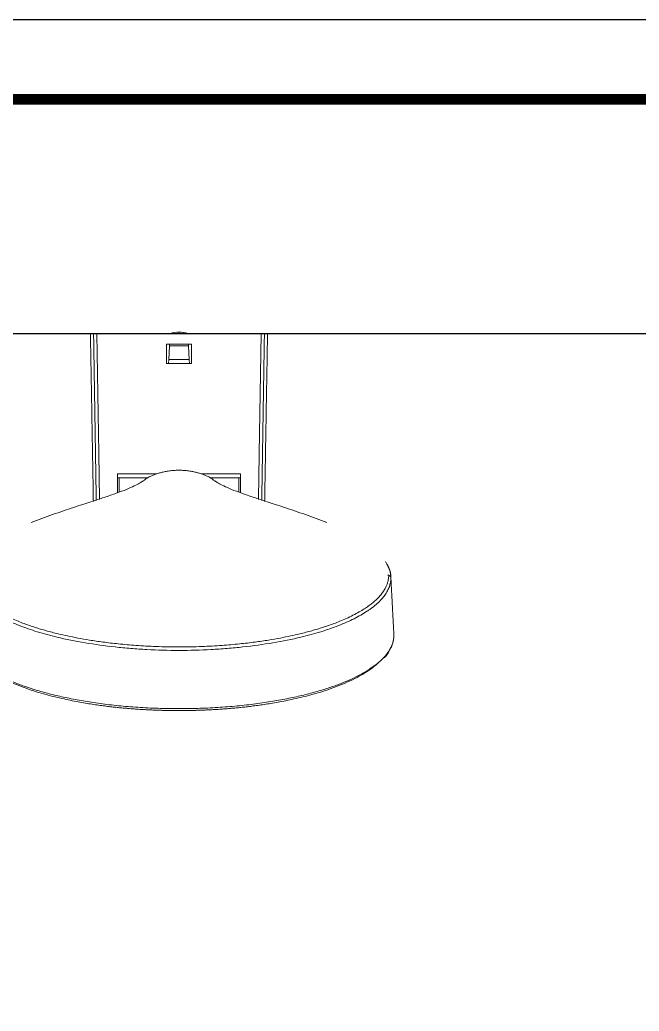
# Model space of a CAD drawing. Extents: x 3349 to 5808, y -3 to 827.
# Drawn here: x 3829.3 to 3979.1, y 587 to 826.8 of the extents above; entities that cross this region are included whole.
import ezdxf

# ---------------------------------------------------------------- set-up
doc = ezdxf.new("R2010")
doc.units = 0
doc.header["$LTSCALE"] = 4
doc.header["$MEASUREMENT"] = 0
doc.layers.get('0').update_dxf_attribs({"linetype": 'CONTINUOUS'})
doc.layers.add('1', color=7, linetype='CONTINUOUS')

msp = doc.modelspace()

# ---------------------------------------------------------------- linework, layer by layer
at = {"ltscale": 0.5}
msp.add_line((3487.98, 750.91), (4147.11, 750.91), dxfattribs=at)
msp.add_lwpolyline([(3349.17, 0), (4477.57, 0), (4477.57, 826.8), (3349.17, 826.8)], close=True, dxfattribs=at)
at = {"color": 5, "linetype": 'ByBlock', "lineweight": 200, "const_width": 2.6}
msp.add_lwpolyline([(3367.31, 35.4), (4459.31, 35.4), (4459.31, 807.6), (3367.31, 807.6)], close=True, dxfattribs=at)
at = {"layer": '1', "color": 7, "linetype": 'Continuous', "lineweight": 18}
for p, q in [((3887.63, 750.91), (3847.94, 750.91)), ((3848.4, 721.95), (3847.94, 750.91)), ((3865.66, 750.95), (3865.54, 750.91)), ((3887.63, 750.91), (3887.17, 721.87)), ((3864.79, 743.66), (3864.79, 748.36)), ((3870.79, 748.36), (3864.79, 748.36)), ((3865.45, 747.97), (3865.47, 748.36)), ((3870.11, 748.36), (3870.12, 747.97)), ((3870.79, 748.36), (3870.79, 743.66)), ((3865.32, 744.69), (3865.45, 747.97)), ((3870.12, 747.97), (3865.45, 747.97)), ((3870.25, 744.69), (3870.12, 747.97)), ((3864.79, 743.66), (3870.79, 743.66)), ((3865.28, 743.66), (3865.32, 744.69)), ((3870.25, 744.69), (3865.32, 744.69)), ((3870.25, 744.69), (3870.29, 743.66)), ((3848.58, 710.82), (3848.4, 721.95)), ((3887.17, 721.87), (3887, 710.82)), ((3852.89, 712.5), (3852.89, 716.98)), ((3882.69, 716.98), (3882.69, 712.5)), ((3852.89, 716), (3860.1, 716)), ((3875.47, 716), (3882.69, 716))]:
    msp.add_line(p, q, dxfattribs=at)
at = {"layer": '1', "color": 7, "linetype": 'Continuous', "lineweight": 13}
msp.add_line((3867.79, 751.27), (3867.79, 751.28), dxfattribs=at)
at = {"layer": '1', "color": 7, "linetype": 'Continuous', "lineweight": 18}
for start_param, end_param in [(4.927903, 5.252419), (4.603386, 4.927903)]:
    msp.add_ellipse((3867.79, 744.28), major_axis=(-6.84, 1.5), ratio=1, start_param=start_param, end_param=end_param, dxfattribs=at)
at = {"layer": '1', "color": 7, "linetype": 'Continuous', "lineweight": 13}
for centre, major_axis, ratio, start_param, end_param in [((3867.79, 744.27), (-6.84, 1.5), 1, 4.927903, 5.249376), ((3867.79, 744.27), (-6.84, 1.5), 1, 4.606429, 4.927903), ((3867.79, 700.77), (0, 50.5), 0.000005, 0.000024, 0.119243)]:
    msp.add_ellipse(centre, major_axis=major_axis, ratio=ratio, start_param=start_param, end_param=end_param, dxfattribs=at)
at = {"layer": '1', "color": 7, "linetype": 'Continuous', "lineweight": 18}
for points, degree, knots in [([(3847.15, 750.91), (3846.89, 750.91), (3846.7, 750.91), (3846.44, 750.91), (3846.37, 750.91), (3846.37, 750.91), (3846.37, 750.91), (3846.37, 750.91)], 3, [0, 0, 0, 0, 0.493891, 0.493891, 0.987781, 0.987781, 1, 1, 1, 1]), ([(3847.94, 750.91), (3847.89, 750.91), (3847.84, 750.91), (3847.77, 750.91), (3847.75, 750.91), (3847.7, 750.91), (3847.68, 750.91), (3847.61, 750.91), (3847.57, 750.91), (3847.51, 750.91), (3847.49, 750.91), (3847.45, 750.91), (3847.43, 750.91), (3847.38, 750.91), (3847.34, 750.91), (3847.3, 750.91), (3847.28, 750.91), (3847.26, 750.91), (3847.24, 750.91), (3847.21, 750.91), (3847.19, 750.91), (3847.17, 750.91), (3847.16, 750.91), (3847.15, 750.91), (3847.15, 750.91), (3847.14, 750.91)], 3, [0, 0, 0, 0, 0.125, 0.125, 0.1875, 0.1875, 0.25, 0.25, 0.375, 0.375, 0.4375, 0.4375, 0.5, 0.5, 0.625, 0.625, 0.6875, 0.6875, 0.75, 0.75, 0.875, 0.875, 0.9375, 0.9375, 1, 1, 1, 1]), ([(3888.43, 750.91), (3888.42, 750.91), (3888.41, 750.91), (3888.39, 750.91), (3888.38, 750.91), (3888.36, 750.91), (3888.35, 750.91), (3888.32, 750.91), (3888.29, 750.91), (3888.25, 750.91), (3888.23, 750.91), (3888.2, 750.91), (3888.18, 750.91), (3888.13, 750.91), (3888.09, 750.91), (3888.03, 750.91), (3888, 750.91), (3887.96, 750.91), (3887.94, 750.91), (3887.87, 750.91), (3887.83, 750.91), (3887.76, 750.91), (3887.73, 750.91), (3887.68, 750.91), (3887.66, 750.91), (3887.63, 750.91)], 3, [0, 0, 0, 0, 0.125, 0.125, 0.1875, 0.1875, 0.25, 0.25, 0.375, 0.375, 0.4375, 0.4375, 0.5, 0.5, 0.625, 0.625, 0.6875, 0.6875, 0.75, 0.75, 0.875, 0.875, 0.9375, 0.9375, 1, 1, 1, 1]), ([(3889.2, 750.91), (3889.2, 750.91), (3889.19, 750.91), (3889.16, 750.91), (3889.15, 750.91), (3889.13, 750.91), (3889.1, 750.91), (3889.06, 750.91), (3888.96, 750.91), (3888.87, 750.91), (3888.67, 750.91), (3888.56, 750.91), (3888.43, 750.91)], 3, [0, 0, 0, 0, 0.241155, 0.241155, 0.304392, 0.304392, 0.367629, 0.494104, 0.494104, 0.747052, 0.747052, 1, 1, 1, 1]), ([(3832.02, 705.2), (3833.79, 705.89), (3837.31, 707.2), (3842.25, 708.87), (3846.51, 710.27), (3849.8, 711.33), (3852.74, 712.32), (3855.21, 713.27), (3857.09, 714.12), (3858.38, 714.82), (3859.2, 715.34), (3859.66, 715.69), (3859.87, 715.87), (3860.41, 716.19), (3861.29, 716.6), (3862.43, 717.03), (3863.66, 717.37), (3864.64, 717.58), (3865.76, 717.76), (3866.82, 717.85), (3867.49, 717.87), (3867.79, 717.88), (3868.58, 717.88), (3869.32, 717.83), (3870.01, 717.72)], 3, [0, 0, 0, 0, 0.0351634, 0.0715854, 0.1040225, 0.1347424, 0.1665079, 0.199802, 0.2348458, 0.2718385, 0.310869, 0.3520273, 0.3935787, 0.4276083, 0.4536047, 0.4724863, 0.4798893, 0.486514, 0.493039, 0.5001779, 0.5060113, 0.5060113, 0.5060113, 0.521602, 0.521602, 0.521602, 0.521602]), ([(3852.89, 716.98), (3861.7, 716.98), (3862.34, 716.98)], 1, [0, 0, 0.2957695, 0.3173236, 0.3173236]), ([(3903.56, 705.2), (3901.78, 705.89), (3898.27, 707.2), (3893.32, 708.87), (3889.07, 710.27), (3885.77, 711.33), (3882.83, 712.32), (3880.37, 713.27), (3878.49, 714.12), (3877.19, 714.82), (3876.38, 715.34), (3875.91, 715.69), (3875.7, 715.87), (3875.17, 716.19), (3874.29, 716.6), (3873.14, 717.03), (3871.92, 717.37), (3870.93, 717.58), (3869.82, 717.76), (3868.76, 717.85), (3868.08, 717.87), (3867.79, 717.88), (3867, 717.88), (3866.26, 717.83), (3865.57, 717.72)], 3, [0, 0, 0, 0, 0.0351634, 0.0715854, 0.1040225, 0.1347424, 0.1665079, 0.199802, 0.2348458, 0.2718385, 0.310869, 0.3520273, 0.3935787, 0.4276083, 0.4536047, 0.4724863, 0.4798893, 0.486514, 0.493039, 0.5001779, 0.5060113, 0.5060113, 0.5060113, 0.521602, 0.521602, 0.521602, 0.521602]), ([(3873.23, 716.98), (3873.87, 716.98), (3882.69, 716.98)], 1, [0.6826971, 0.6826971, 0.704253, 1, 1]), ([(3852.92, 716.01), (3852.92, 716.01), (3852.92, 716.01), (3852.92, 716.01), (3852.92, 716.01), (3852.92, 716.01), (3852.92, 716.01), (3852.92, 716.02), (3852.91, 716.02), (3852.91, 716.02), (3852.91, 716.02), (3852.91, 716.03), (3852.91, 716.03), (3852.9, 716.03), (3852.9, 716.03), (3852.9, 716.04), (3852.89, 716.04), (3852.89, 716.04), (3852.89, 716.05), (3852.89, 716.05)], 3, [0, 0, 0, 0, 0.055562, 0.111497, 0.167809, 0.224503, 0.281585, 0.339062, 0.396942, 0.455233, 0.513944, 0.573086, 0.632671, 0.692711, 0.753218, 0.814197, 0.87565, 0.937583, 1, 1, 1, 1]), ([(3918.32, 694.67), (3918.24, 694.83), (3918.04, 695.19), (3917.81, 695.55), (3917.68, 695.75)], 3, [0, 0, 0, 0, 0.458585, 1, 1, 1, 1]), ([(3816.56, 691.8), (3816.56, 691.1), (3816.68, 690.4), (3817.05, 689.37), (3817.28, 688.86), (3817.58, 688.35), (3817.79, 688.01), (3817.9, 687.84), (3818.51, 686.99), (3819.42, 685.99), (3820.77, 684.86), (3821.42, 684.38), (3821.86, 684.07), (3823.01, 683.29), (3824.84, 682.24), (3826.65, 681.39), (3827.9, 680.84), (3828.55, 680.57), (3830.57, 679.78), (3832.73, 679.03), (3835.07, 678.36), (3836.67, 677.92), (3837.49, 677.71), (3838.32, 677.51)], 3, [0, 0, 0, 0, 0.125, 0.125, 0.1875, 0.21875, 0.21875, 0.25, 0.25, 0.375, 0.4375, 0.46875, 0.46875, 0.5, 0.625, 0.6875, 0.6875, 0.75, 0.75, 0.875, 0.9375, 0.9375, 1, 1, 1, 1]), ([(3919.01, 691.8), (3919.02, 691.1), (3918.89, 690.4), (3918.53, 689.37), (3918.3, 688.86), (3918, 688.35), (3917.79, 688.01), (3917.67, 687.84), (3917.07, 686.99), (3916.16, 685.99), (3914.8, 684.86), (3914.16, 684.38), (3913.71, 684.07), (3912.57, 683.29), (3910.73, 682.24), (3908.93, 681.39), (3907.67, 680.84), (3907.02, 680.57), (3905.01, 679.78), (3902.85, 679.03), (3900.51, 678.36), (3898.91, 677.92), (3898.09, 677.71), (3897.25, 677.51)], 3, [0, 0, 0, 0, 0.125, 0.125, 0.1875, 0.21875, 0.21875, 0.25, 0.25, 0.375, 0.4375, 0.46875, 0.46875, 0.5, 0.625, 0.6875, 0.6875, 0.75, 0.75, 0.875, 0.9375, 0.9375, 1, 1, 1, 1]), ([(3867.79, 660.21), (3866.07, 660.21), (3864.38, 660.24), (3861.06, 660.35), (3859.43, 660.43), (3856.24, 660.64), (3854.68, 660.78), (3851.65, 661.08), (3850.18, 661.25), (3847.32, 661.64), (3845.94, 661.85), (3843.28, 662.3), (3841.99, 662.55), (3839.53, 663.06), (3838.35, 663.33), (3836.09, 663.89), (3835.01, 664.18), (3832.95, 664.79), (3831.98, 665.09), (3830.13, 665.73), (3829.26, 666.05), (3827.61, 666.7), (3826.84, 667.03), (3825.38, 667.7), (3824.7, 668.04), (3823.44, 668.71), (3822.85, 669.05), (3821.76, 669.72), (3821.26, 670.06), (3819.88, 671.06), (3819.12, 671.72), (3817.86, 673), (3817.38, 673.63), (3816.81, 674.53), (3816.65, 674.82), (3816.37, 675.4), (3816.26, 675.68), (3816.07, 676.23), (3816, 676.5), (3815.9, 677.02), (3815.86, 677.27), (3815.83, 677.75), (3815.82, 677.98), (3815.83, 678.24), (3815.83, 678.27), (3815.83, 678.3)], 3, [0, 0, 0, 0, 0.043222, 0.043222, 0.086444, 0.086444, 0.129667, 0.129667, 0.172889, 0.172889, 0.216111, 0.216111, 0.259333, 0.259333, 0.302556, 0.302556, 0.345778, 0.345778, 0.389, 0.389, 0.432222, 0.432222, 0.475444, 0.475444, 0.518667, 0.518667, 0.561889, 0.561889, 0.605111, 0.605111, 0.691555, 0.691555, 0.778, 0.778, 0.821222, 0.821222, 0.864444, 0.864444, 0.907667, 0.907667, 0.950889, 0.950889, 0.994111, 0.994111, 1, 1, 1, 1]), ([(3838.32, 677.51), (3840.46, 677), (3842.72, 676.54), (3847.41, 675.74), (3849.84, 675.4), (3853.59, 674.99), (3854.85, 674.87), (3857.4, 674.66), (3858.68, 674.58), (3862.56, 674.37), (3865.17, 674.3), (3867.79, 674.3)], 3, [0, 0, 0, 0, 0.25, 0.25, 0.5, 0.5, 0.625, 0.625, 0.75, 0.75, 1, 1, 1, 1]), ([(3867.79, 660.21), (3869.5, 660.21), (3871.19, 660.24), (3874.52, 660.35), (3876.15, 660.43), (3879.33, 660.64), (3880.89, 660.78), (3883.92, 661.08), (3885.4, 661.25), (3888.25, 661.64), (3889.63, 661.85), (3892.3, 662.3), (3893.58, 662.55), (3896.05, 663.06), (3897.23, 663.33), (3899.49, 663.89), (3900.57, 664.18), (3902.62, 664.79), (3903.6, 665.09), (3905.44, 665.73), (3906.32, 666.05), (3907.97, 666.7), (3908.74, 667.03), (3910.19, 667.7), (3910.87, 668.04), (3912.14, 668.71), (3912.72, 669.05), (3913.81, 669.72), (3914.31, 670.06), (3915.7, 671.06), (3916.46, 671.72), (3917.71, 673), (3918.2, 673.63), (3918.77, 674.53), (3918.93, 674.82), (3919.2, 675.4), (3919.32, 675.68), (3919.5, 676.23), (3919.57, 676.5), (3919.68, 677.02), (3919.71, 677.27), (3919.75, 677.75), (3919.75, 677.98), (3919.74, 678.24), (3919.74, 678.27), (3919.74, 678.3)], 3, [0, 0, 0, 0, 0.043222, 0.043222, 0.086444, 0.086444, 0.129667, 0.129667, 0.172889, 0.172889, 0.216111, 0.216111, 0.259333, 0.259333, 0.302556, 0.302556, 0.345778, 0.345778, 0.389, 0.389, 0.432222, 0.432222, 0.475444, 0.475444, 0.518667, 0.518667, 0.561889, 0.561889, 0.605111, 0.605111, 0.691555, 0.691555, 0.778, 0.778, 0.821222, 0.821222, 0.864444, 0.864444, 0.907667, 0.907667, 0.950889, 0.950889, 0.994111, 0.994111, 1, 1, 1, 1]), ([(3897.25, 677.51), (3895.11, 677), (3892.86, 676.54), (3888.17, 675.74), (3885.73, 675.4), (3881.99, 674.99), (3880.73, 674.87), (3878.18, 674.66), (3876.89, 674.58), (3873.02, 674.37), (3870.4, 674.3), (3867.79, 674.3)], 3, [0, 0, 0, 0, 0.25, 0.25, 0.5, 0.5, 0.625, 0.625, 0.75, 0.75, 1, 1, 1, 1]), ([(3917.45, 672.5), (3917.49, 672.54), (3917.95, 673.01), (3918.54, 673.91), (3919.31, 675.37), (3919.73, 676.8), (3919.74, 677.81), (3919.7, 678.21)], 3, [0, 0, 0, 0, 0.024866, 0.26093, 0.479834, 0.790825, 1, 1, 1, 1]), ([(3867.79, 659.74), (3867.74, 659.74), (3867.63, 659.74), (3867.47, 659.74), (3867.31, 659.75), (3867.16, 659.75), (3867, 659.75), (3866.84, 659.75), (3866.68, 659.75), (3866.5, 659.75), (3866.3, 659.75), (3866.09, 659.75), (3865.85, 659.76), (3865.59, 659.76), (3865.31, 659.77), (3865, 659.77), (3864.67, 659.78), (3864.31, 659.78), (3863.92, 659.79), (3863.51, 659.81), (3863.05, 659.82), (3862.57, 659.84), (3862.04, 659.85), (3861.48, 659.88), (3860.87, 659.9), (3860.21, 659.94), (3859.5, 659.97), (3858.74, 660.02), (3857.92, 660.07), (3857.03, 660.13), (3856.08, 660.21), (3855.06, 660.29), (3853.96, 660.39), (3852.78, 660.51), (3851.51, 660.65), (3850.15, 660.81), (3848.7, 661), (3847.17, 661.22), (3845.53, 661.48), (3843.78, 661.78), (3841.91, 662.14), (3839.91, 662.56), (3837.79, 663.05), (3835.54, 663.64), (3833.17, 664.33), (3830.68, 665.16), (3828.17, 666.13), (3825.8, 667.19), (3823.74, 668.29), (3822.06, 669.33), (3820.76, 670.28), (3820.05, 670.89), (3819.75, 671.17)], 3, [0, 0, 0, 0, 0.00246, 0.005096, 0.007651, 0.010115, 0.012593, 0.015107, 0.017737, 0.020587, 0.023741, 0.027233, 0.031059, 0.035212, 0.039716, 0.044607, 0.049919, 0.055682, 0.061921, 0.068666, 0.075945, 0.083796, 0.09226, 0.101386, 0.111227, 0.121845, 0.133315, 0.145711, 0.159109, 0.173585, 0.189219, 0.206106, 0.224351, 0.244066, 0.265385, 0.288459, 0.313363, 0.340099, 0.368855, 0.400089, 0.434314, 0.471886, 0.513013, 0.558129, 0.608029, 0.663608, 0.725092, 0.789852, 0.852169, 0.908214, 0.957992, 1, 1, 1, 1]), ([(3867.79, 659.74), (3867.84, 659.74), (3867.94, 659.74), (3868.1, 659.74), (3868.26, 659.75), (3868.42, 659.75), (3868.57, 659.75), (3868.73, 659.75), (3868.9, 659.75), (3869.08, 659.75), (3869.27, 659.75), (3869.49, 659.75), (3869.73, 659.76), (3869.99, 659.76), (3870.27, 659.77), (3870.57, 659.77), (3870.9, 659.78), (3871.26, 659.78), (3871.65, 659.79), (3872.07, 659.81), (3872.52, 659.82), (3873.01, 659.84), (3873.53, 659.85), (3874.1, 659.88), (3874.71, 659.9), (3875.36, 659.94), (3876.07, 659.97), (3876.83, 660.02), (3877.66, 660.07), (3878.54, 660.13), (3879.49, 660.21), (3880.52, 660.29), (3881.62, 660.39), (3882.8, 660.51), (3884.06, 660.65), (3885.42, 660.81), (3886.87, 661), (3888.41, 661.22), (3890.05, 661.48), (3891.79, 661.78), (3893.66, 662.14), (3895.66, 662.56), (3897.78, 663.05), (3900.03, 663.64), (3902.41, 664.33), (3904.89, 665.16), (3907.4, 666.13), (3909.77, 667.19), (3911.84, 668.29), (3913.52, 669.33), (3914.82, 670.28), (3915.53, 670.89), (3915.83, 671.17)], 3, [0, 0, 0, 0, 0.00246, 0.005096, 0.007651, 0.010115, 0.012593, 0.015107, 0.017737, 0.020587, 0.023741, 0.027233, 0.031059, 0.035212, 0.039716, 0.044607, 0.049919, 0.055682, 0.061921, 0.068666, 0.075945, 0.083796, 0.09226, 0.101386, 0.111227, 0.121845, 0.133315, 0.145711, 0.159109, 0.173585, 0.189219, 0.206106, 0.224351, 0.244066, 0.265385, 0.288459, 0.313363, 0.340099, 0.368855, 0.400089, 0.434314, 0.471886, 0.513013, 0.558129, 0.608029, 0.663608, 0.725092, 0.789852, 0.852169, 0.908214, 0.957992, 1, 1, 1, 1])]:
    msp.add_open_spline(points, degree=degree, knots=knots, dxfattribs=at)
for points, degree in [([(3846.37, 750.91), (3847.08, 710.3)], 1), ([(3847.14, 750.91), (3847.36, 737.46), (3847.57, 724), (3847.79, 710.54)], 3), ([(3887.79, 710.54), (3888, 724), (3888.22, 737.46), (3888.43, 750.91)], 3), ([(3888.5, 710.3), (3889.2, 750.91)], 1), ([(3852.89, 716.01), (3852.9, 716.01), (3852.91, 716.01), (3852.92, 716.01)], 3), ([(3882.65, 716.01), (3882.67, 716.01), (3882.68, 716.01), (3882.69, 716.01)], 3), ([(3918.46, 694.35), (3918.15, 695.05)], 1), ([(3919, 692.11), (3919.02, 693.26), (3918.46, 694.35)], 2), ([(3919.76, 677.94), (3919.39, 684.94), (3918.99, 692.38)], 2)]:
    msp.add_open_spline(points, degree=degree, dxfattribs=at)
at = {"layer": '1', "color": 7, "linetype": 'Continuous', "lineweight": 13}
for points, knots in [([(3853.29, 715.87), (3853.29, 715.71), (3853.29, 715.55), (3853.29, 714.88), (3853.29, 714.36), (3853.29, 713.45), (3853.29, 713.07), (3853.29, 712.68)], [0, 0, 0, 0, 0.01406843, 0.01406843, 0.05796367, 0.05796367, 0.08886642, 0.08886642, 0.08886642, 0.08886642]), ([(3882.29, 712.68), (3882.29, 713.24), (3882.29, 713.79), (3882.29, 714.87), (3882.29, 715.4), (3882.29, 715.92)], [0.6945546, 0.6945546, 0.6945546, 0.6945546, 0.8455096, 0.8455096, 1, 1, 1, 1]), ([(3882.69, 716.05), (3882.69, 716.05), (3882.68, 716.04), (3882.68, 716.04), (3882.68, 716.04), (3882.67, 716.03), (3882.67, 716.03), (3882.67, 716.03), (3882.66, 716.03), (3882.66, 716.02), (3882.66, 716.02), (3882.66, 716.02), (3882.66, 716.02), (3882.66, 716.01), (3882.66, 716.01), (3882.65, 716.01), (3882.65, 716.01), (3882.65, 716.01), (3882.65, 716.01), (3882.65, 716.01)], [0, 0, 0, 0, 0.0643, 0.127861, 0.190699, 0.252828, 0.31426, 0.375006, 0.435076, 0.494479, 0.553222, 0.611312, 0.668753, 0.72555, 0.781708, 0.837229, 0.892117, 0.946372, 1, 1, 1, 1]), ([(3817.07, 692.47), (3817.07, 692.29), (3817.09, 691.92), (3817.17, 691.33), (3817.32, 690.68), (3817.58, 689.98), (3817.96, 689.22), (3818.46, 688.43), (3819.06, 687.66), (3819.7, 686.96), (3820.39, 686.3), (3821.13, 685.67), (3821.99, 685.02), (3823.01, 684.32), (3824.25, 683.57), (3825.69, 682.79), (3827.25, 682.04), (3828.8, 681.38), (3830.27, 680.8), (3831.66, 680.3), (3832.99, 679.86), (3834.31, 679.45), (3835.67, 679.05), (3837.11, 678.67), (3838.09, 678.42), (3838.6, 678.3), (3838.6, 678.3)], [0, 0, 0, 0, 0.031347, 0.067243, 0.106922, 0.149795, 0.196636, 0.247193, 0.295554, 0.339455, 0.380467, 0.420808, 0.462987, 0.509385, 0.561615, 0.618929, 0.67582, 0.727194, 0.772762, 0.813892, 0.851376, 0.887391, 0.924408, 0.961978, 0.999998, 1, 1, 1, 1]), ([(3918.5, 692.47), (3918.51, 692.29), (3918.49, 691.92), (3918.41, 691.33), (3918.25, 690.68), (3917.99, 689.98), (3917.62, 689.22), (3917.11, 688.43), (3916.52, 687.66), (3915.87, 686.96), (3915.19, 686.3), (3914.44, 685.67), (3913.59, 685.02), (3912.56, 684.32), (3911.33, 683.57), (3909.88, 682.79), (3908.32, 682.04), (3906.77, 681.38), (3905.3, 680.8), (3903.92, 680.3), (3902.59, 679.86), (3901.27, 679.45), (3899.9, 679.05), (3898.47, 678.67), (3897.48, 678.42), (3896.98, 678.3), (3896.98, 678.3)], [0, 0, 0, 0, 0.031347, 0.067243, 0.106922, 0.149795, 0.196636, 0.247193, 0.295554, 0.339455, 0.380467, 0.420808, 0.462987, 0.509385, 0.561615, 0.618929, 0.67582, 0.727194, 0.772762, 0.813892, 0.851376, 0.887391, 0.924408, 0.961978, 0.999998, 1, 1, 1, 1]), ([(3919.01, 692.11), (3919, 692.25), (3918.98, 692.44), (3918.95, 692.64), (3918.95, 692.68)], [0, 0, 0, 0, 0.750126, 1, 1, 1, 1]), ([(3838.6, 678.3), (3839.32, 678.13), (3840.85, 677.78), (3843.36, 677.27), (3846.22, 676.77), (3849.5, 676.29), (3853.24, 675.85), (3857.53, 675.47), (3862.44, 675.2), (3865.94, 675.14), (3867.79, 675.14), (3867.79, 675.14)], [0, 0, 0, 0, 0.084753, 0.177816, 0.280614, 0.394573, 0.521239, 0.662649, 0.821253, 0.999988, 1, 1, 1, 1]), ([(3896.98, 678.3), (3896.26, 678.13), (3894.72, 677.78), (3892.22, 677.27), (3889.35, 676.77), (3886.08, 676.29), (3882.33, 675.85), (3878.04, 675.47), (3873.13, 675.2), (3869.64, 675.14), (3867.79, 675.14), (3867.79, 675.14)], [0, 0, 0, 0, 0.084753, 0.177816, 0.280614, 0.394573, 0.521239, 0.662649, 0.821253, 0.999988, 1, 1, 1, 1])]:
    msp.add_open_spline(points, degree=3, knots=knots, dxfattribs=at)
msp.add_open_spline([(3918.51, 692.47), (3918.42, 692.5), (3918.34, 692.53), (3918.26, 692.56)], degree=3, dxfattribs=at)
msp.add_rational_spline([(3918.51, 692.47), (3918.81, 692.36), (3919, 692.11), (3919.01, 691.8)], [1.08701371704, 0.970887645887, 0.970995527784, 1.08733736273], degree=3, dxfattribs=at)

doc.saveas('drawing.dxf')
